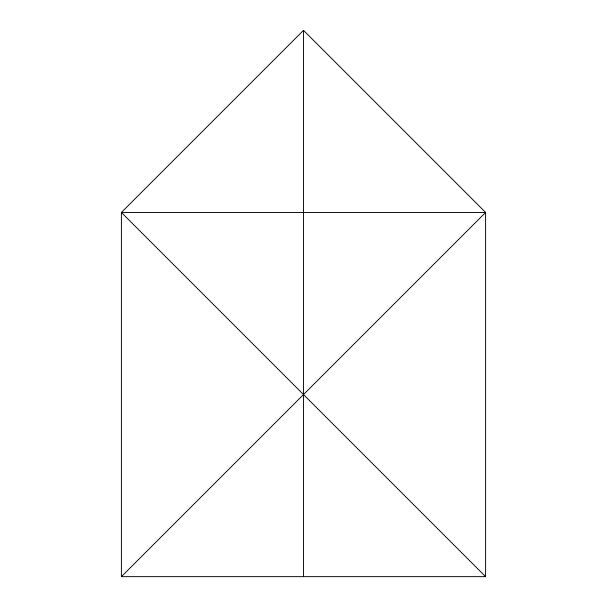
<?xml version="1.0" encoding="UTF-8"?>
<svg xmlns="http://www.w3.org/2000/svg" width="607" height="607" viewBox="0 0 607 607"><rect width="100%" height="100%" fill="white"/><g stroke="black" fill="none" stroke-linecap="round" stroke-linejoin="round"><path stroke-width="0.91" d="M303.5 30.35L121.4 212.45L121.4 576.65L485.6 576.65L485.6 212.45L303.5 30.35L303.5 576.65M121.4 576.65L485.6 212.45L121.4 212.45L485.6 576.65"/></g></svg>
